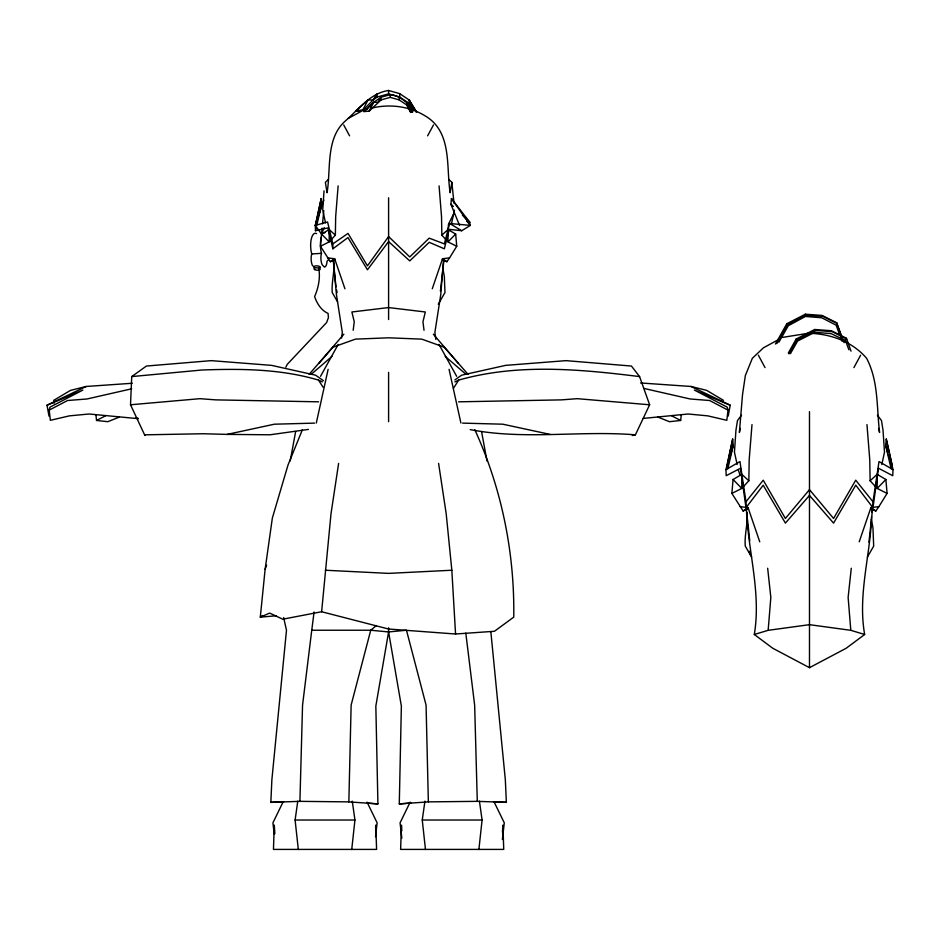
<?xml version="1.0" encoding="UTF-8"?>
<svg xmlns="http://www.w3.org/2000/svg" width="940" height="940" viewBox="0 0 940 940"><rect width="100%" height="100%" fill="white"/><g stroke="black" fill="none" stroke-linecap="round" stroke-linejoin="round"><path stroke-width="1.41" d="M320.47 246.28L321.527 234.072L329.188 229.536L329.188 241.897L320.47 246.28L330.339 261.72L334.781 259.875L334.663 258.723L327.672 257.913M731.872 493.418L733.082 479.506L741.813 474.336L741.801 488.412L731.872 493.418L743.117 510.996L748.181 508.893L748.04 507.588L740.086 506.66M388.596 627.791L388.596 631.939L375.836 706.093L377.915 803.911L348.846 801.879L351.137 705.082L370.736 630.235L376.317 625.57M872.966 507.729L872.99 501.772L879.006 461.54L893 469.624L892.765 475.711L878.5 468.261L872.966 507.729L855.764 485.157L833.568 523.11L809.481 495.415L785.394 523.11L763.198 485.204L745.996 507.729L740.45 468.261L726.197 475.711L725.962 469.624L732.683 439.074L733.27 445.56L727.807 468.86M490.845 631.68L505.332 779.812L506.366 802.349L477.285 801.35L428.358 801.879L399.288 803.911L401.368 706.093L388.596 631.939L370.736 630.235L311.751 630.235L302.551 705.188L299.919 801.35L270.838 802.349L271.872 779.812L286.488 630.235L283.633 617.568M316.815 225.095L321.691 204.274L321.186 198.575L315.276 225.4L321.527 234.072L329.188 241.897L335.357 235.188L335.674 216.67L338.13 185.885M733.082 479.506L741.801 488.412L748.839 480.775L749.192 459.684L752 424.61M144.913 435.514L130.519 404.776L131.729 376.588L146.405 366.048L211.183 360.643L271.566 365.366L315.617 375.201L323.442 380.7M435.819 339.446L434.891 332.407L440.778 294.467L443.574 259.252M746.431 509.28C747.946 551.192 761.33 592.435 754.303 634.488L772.739 648.236L809.481 667.682L846.223 648.236L864.659 634.488C857.621 594.879 870.264 556.092 871.603 516.612M871.85 512.335L872.014 509.48M285.854 367.117L287.264 364.332L326.615 322.549L328.413 317.673L328.084 313.408C321.292 310.564 316.839 303.256 314.618 296.617C318.437 287.781 320.517 277.747 318.719 268.159M324.041 190.832L322.726 210.09L325.522 222.874M375.577 827.964L375.765 825.12L376.588 849.408L273.458 849.408L274.28 825.12L274.868 833.639M502.43 832.217L502.923 825.12L503.734 849.408L400.616 849.408L401.439 825.12L401.827 830.795M754.303 634.488L768.156 630.317L770.835 597.417L767.663 568.242M302.421 429.651L288.028 464.983L272.353 518.058L265.139 569.194L260.298 617.157L269.674 613.08L282.764 619.202L321.633 611.74L331.009 513.757L338.612 463.408M443.997 259.781L440.39 291.212M466.828 221.229L469.812 224.401L469.812 222.228L451.435 198.575L450.918 204.274L459.554 225.447M872.532 509.28L868.936 542.216M891.155 468.86L885.68 445.56L886.267 439.074L892.377 466.017M322.091 228.22L321.527 234.072L324.241 227.539M322.514 223.838L323.783 210.678M657.906 417.09L669.433 421.696L680.666 420.462L681.277 414.74M351.724 849.525L354.944 820.021L352.265 801.139M478.883 849.525L482.091 820.021L479.423 801.139M851.288 568.242L848.127 597.417L850.806 630.317L864.659 634.488M728.206 416.103L730.204 405.222L694.343 390.065L727.243 407.126L727.995 410.11L726.843 420.321L707.773 415.856L688.115 414L643.266 418.418M375.542 836.741L377.128 822.841L367.058 802.137M502.371 839.526L504.287 822.841L494.205 802.137M353.181 330.269L354.251 321.797L351.889 311.986L388.596 307.568L425.315 311.986L422.953 321.797L424.022 330.269M311.751 630.235L314.089 611.952M341.561 338.036L342.313 332.407L336.426 294.467L333.207 259.781M298.321 849.525L295.101 820.021L297.78 801.139M425.479 849.525L422.26 820.021L424.939 801.139M448.697 179.317L451.835 182.348L450.154 192.759C446.206 168.072 451.858 135.454 429.063 118.463C412.237 106.396 390.37 103.224 370.513 108.417M333.63 259.252C335.239 270.426 331.373 281.318 332.231 292.551L337.601 301.893M747.112 512.335C748.052 523.627 744.269 534.719 745.279 546.116L751.589 557.091M290.213 460.941L295.654 431.495M848.914 349.821L845.459 340.468L845.953 338.012L831.336 330.715L814.675 329.494L796.157 339.035L788.331 352.994M451.4 224.178L454.478 210.09M881.814 464.501L884.505 452.175L883.024 430.25L881.497 420.591L877.431 415.198M316.31 423L328.13 369.326M321.186 198.575L315.816 224.401L317.391 219.032M732.683 439.074L726.585 468.496M451.435 198.575L470.353 225.4L461.716 230.735L449.203 229.36L444.338 248.806L429.239 242.309L409.746 260.897L388.596 241.592L367.458 269.792L347.964 237.573L332.866 248.806L328.001 227.891L315.488 230.735L316.146 227.915M740.391 428.405L739.38 432.447L742.518 394.741L745.361 375.507L752.352 358.305L763.398 347.823L777.439 340.174M138.333 418.676L89.088 414L69.431 415.856L50.361 420.321L49.209 410.11L49.961 407.126L82.861 390.065L47 405.222L48.998 416.103M470.353 225.4L449.637 223.473L444.362 243.883L429.192 238.149L409.758 256.949L388.596 236.563L367.446 265.844L348.012 233.414L332.842 243.883L332.866 248.806M318.166 216.353L321.691 204.274M728.947 460.4L733.27 445.56M412.284 111.602C411.062 104.692 399.723 95.269 390.264 94.658L381.099 97.184L373.803 102.26L363.98 111.578L369.138 111.155L381.099 99.898L390.264 97.361L399.124 99.898L406.714 104.963L409.499 108.288M413.788 108.864L416.549 112.154L409.17 99.981L399.688 93.648L388.596 90.475C370.419 93.119 358.998 108.911 346.049 120.355C325.299 137.745 331.15 168.918 327.049 192.759L325.369 182.348L328.507 179.317M315.488 230.735L315.276 225.4L323.842 200.067M432.259 288.78L442.54 258.723L449.531 257.913L456.734 246.28L455.677 234.072L448.004 229.536L448.533 224.061L453.644 213.862M859.207 541.816L870.91 507.588L878.877 506.66L887.078 493.418L885.88 479.506L877.149 474.336L870.123 480.775L877.161 488.412L887.078 493.418M265.139 569.194L266.619 565.175M316.569 233.613A14.053 5.381 86.4 0 0 311.152 251.356L311.728 253.988A8.037 3.079 86.4 0 0 312.35 265.327L314.653 267.677M328.142 260.086L327.061 261.108A8.037 3.079 86.4 0 1 324.418 267.054L322.115 264.704A8.037 3.079 86.4 0 1 321.492 253.365L320.916 250.733A14.053 5.381 86.4 0 1 321.398 237.068M632.291 435.514L635.405 434.832L649.634 404.776L639.576 376.588L631.445 366.048L566.021 360.643L505.638 365.366L461.587 375.201L454.878 379.913M282.999 802.137L272.917 822.841L274.198 833.968M410.146 802.137L400.076 822.841L401.827 838.127M362.852 109.874L368.034 99.981L373.11 99.981L377.152 97.032L388.596 93.871L399.688 97.032L409.17 103.377L411.015 105.574M369.138 111.155L373.803 102.26L377.868 102.26L381.099 97.184L381.099 99.898M427.606 135.842L433.481 124.95M853.908 367.611L860.605 355.214M320.552 376.305L338.224 344.393M775.43 344.04L786.815 323.736L805.333 314.207L821.983 315.417L836.6 322.714L844.05 342.654M776.828 343.617L787.438 324.688L806.379 315.147L822.888 316.357L837.375 323.666M789.001 353.863L796.779 339.986L815.72 330.434L832.241 331.656L846.717 338.952L851.017 351.161M778.919 342.125L788.272 325.757L805.392 316.463L821.772 317.779L836.118 325.17L839.573 334.522M790.423 353.64L797.614 341.055L814.733 332.313L831.113 333.63L845.459 340.468M438.252 304.231L444.973 292.551L444.338 276.572L443.01 269.157M867.373 557.091L873.683 546.116L872.966 527.916L871.451 519.468M453.421 388.349L458.685 380.101C517.564 363.322 579.721 369.15 639.576 376.588M446.864 261.72L442.54 258.723L442.423 259.875L446.864 261.72L449.531 257.913M875.833 510.996L870.91 507.588L870.781 508.893L875.833 510.996L878.877 506.66M741.531 415.198L737.465 420.591L735.938 430.25L734.445 452.175L737.148 464.501M745.996 507.729L745.972 501.772L763.245 480.199L785.382 518.469L809.481 489.646L833.58 518.469L855.717 480.199L872.99 501.772M309.131 374.355L343.876 334.182M318.801 363.498L332.913 347.201L355.461 339.129L388.596 337.812L421.743 339.129L444.279 347.201L468.073 374.355M455.677 234.072L448.016 241.897L441.847 235.188L441.53 216.67L439.074 185.885M885.88 479.506L877.161 488.412L877.149 474.336M363.193 110.098L373.11 99.981L377.152 93.648L377.152 97.032M368.034 99.981L355.59 111.108L367.74 108.864M363.98 111.578L373.803 102.26M441.847 235.188L448.004 229.536L448.016 241.897L456.734 246.28M311.128 374.39L331.949 356.401M330.339 261.72L334.663 258.723L344.945 288.78M743.117 510.996L748.04 507.588L759.755 541.816M262.683 615.559L260.298 617.157L276.325 615.759M725.962 469.624L739.956 461.54L745.972 501.772M47 405.222L86.186 386.469L132.281 383.262M348.141 118.463L364.955 109.31M49.209 410.11L67.562 400.511L87.009 398.983L131.647 388.808M95.927 414.74L96.538 420.462L105.586 415.786M454.866 381.922L458.685 380.101M119.298 417.09L107.771 421.696L96.538 420.462M412.625 111.989L406.714 102.26L406.714 104.963L410.686 112.4L412.754 111.578M315.276 225.4L327.566 221.981L332.842 243.883M86.186 386.469L70.5 390.382L53.733 400.346L54.121 403.237M144.901 434.832L203.087 433.74L227.128 434.397L274.374 424.198L314.583 423.118M782.538 337.389L809.481 333.101M308.426 429.404L270.062 434.785L227.128 434.397M768.156 630.317L809.481 624.677L850.806 630.317M388.596 631.939L406.468 630.235L426.067 705.082L428.358 801.879M131.729 376.588L201.936 370.007C241.04 368.586 280.684 368.88 318.519 380.101L322.338 381.922M130.519 404.776L199.926 398.678L215.812 399.876L318.625 401.827M399.288 803.911L410.921 803.007M321.633 611.74L388.596 629.025L455.559 634.007L494.44 631.28L513.757 617.122C514.685 552.614 501.643 488.353 474.782 429.651M311.739 253.953L321.504 253.33M455.559 634.007L451.835 570.239L388.596 573.377L325.369 570.239M270.838 802.349L283.657 801.891M458.579 401.827L561.38 399.876L577.278 398.678L649.634 404.776M470.2 429.603C524.708 440.214 580.391 430.309 635.405 434.832M355.59 111.108L359.562 111.108M295.101 820.021L354.944 820.021M422.26 820.021L482.091 820.021M299.919 801.35L348.846 801.879M462.621 423.118L502.818 424.198L550.076 434.397M493.547 801.891L506.366 802.349M640.598 382.968L691.018 386.469L706.704 390.382L723.459 400.346M367.74 803.113L377.915 803.911M810.903 333.336C831.865 334.323 852.78 342.043 866.61 358.305C878.63 381.099 876.573 407.596 879.582 432.447L878.571 428.405M644.159 388.49L690.195 398.983L709.641 400.511L727.995 410.11M135.595 417.795L138.392 418.488M691.018 386.469L730.204 405.222M671.618 415.786L680.666 420.462M449.637 223.473L461.716 230.735M445.243 356.401L466.064 374.39M805.333 314.207L806.379 315.147M814.675 329.494L815.72 330.434M741.813 474.336L748.839 480.775M329.188 229.536L335.357 235.188M453.021 206.271L450.918 204.274L452.904 206.389M462.457 215.248L469.812 222.228M433.328 334.182L458.403 363.498M845.953 338.012L846.717 338.952M796.157 339.035L796.779 339.986M786.815 323.736L787.438 324.688M318.519 380.101L323.031 387.163M412.883 110.344L409.17 103.377L409.17 99.981L416.549 112.154M438.98 344.393L456.652 376.305M758.357 355.214L765.043 367.611M343.723 124.95L349.586 135.842M409.17 99.981L413.13 110.133M406.714 102.26L410.686 112.4M840.56 337.202L842.04 341.208M836.6 322.714L841.406 336.379M738.335 469.988L740.133 475.476M749.215 551.216L750.085 553.942M885.68 445.56L887.654 452.305M888.441 455.007L889.616 459.049M890.403 461.752L891.99 467.145M886.267 439.074L893 469.624M449.073 369.326L460.894 423M749.744 540.782L747.511 519.468M335.98 286.959L334.194 269.157M336.532 289.802L337.096 292.634M481.55 431.495L486.99 460.941M451.835 182.348L454.008 203.204M438.592 463.408L446.195 513.757L451.835 570.239M465.805 633.114L474.653 705.188L477.285 801.35M866.962 424.61L869.759 459.684L870.123 480.775M809.481 411.649L809.481 667.682M399.688 93.648L399.688 97.032M399.124 97.184L399.124 99.898M390.264 94.658L390.264 97.361M388.596 90.475L388.596 93.871M388.596 197.764L388.596 319.529M388.596 372.334L388.596 421.684M323.56 233.226A14.053 5.381 86.4 0 1 324.911 232.638M314.489 267.36A3.137 1.175 6 0 1 317.379 265.879A3.137 1.175 6 0 1 319.906 267.924M314.759 269.604A3.137 1.175 6 0 0 320.035 269.627A3.137 1.175 6 0 0 316.357 267.794A3.137 1.175 6 0 0 314.759 269.604"/></g></svg>
